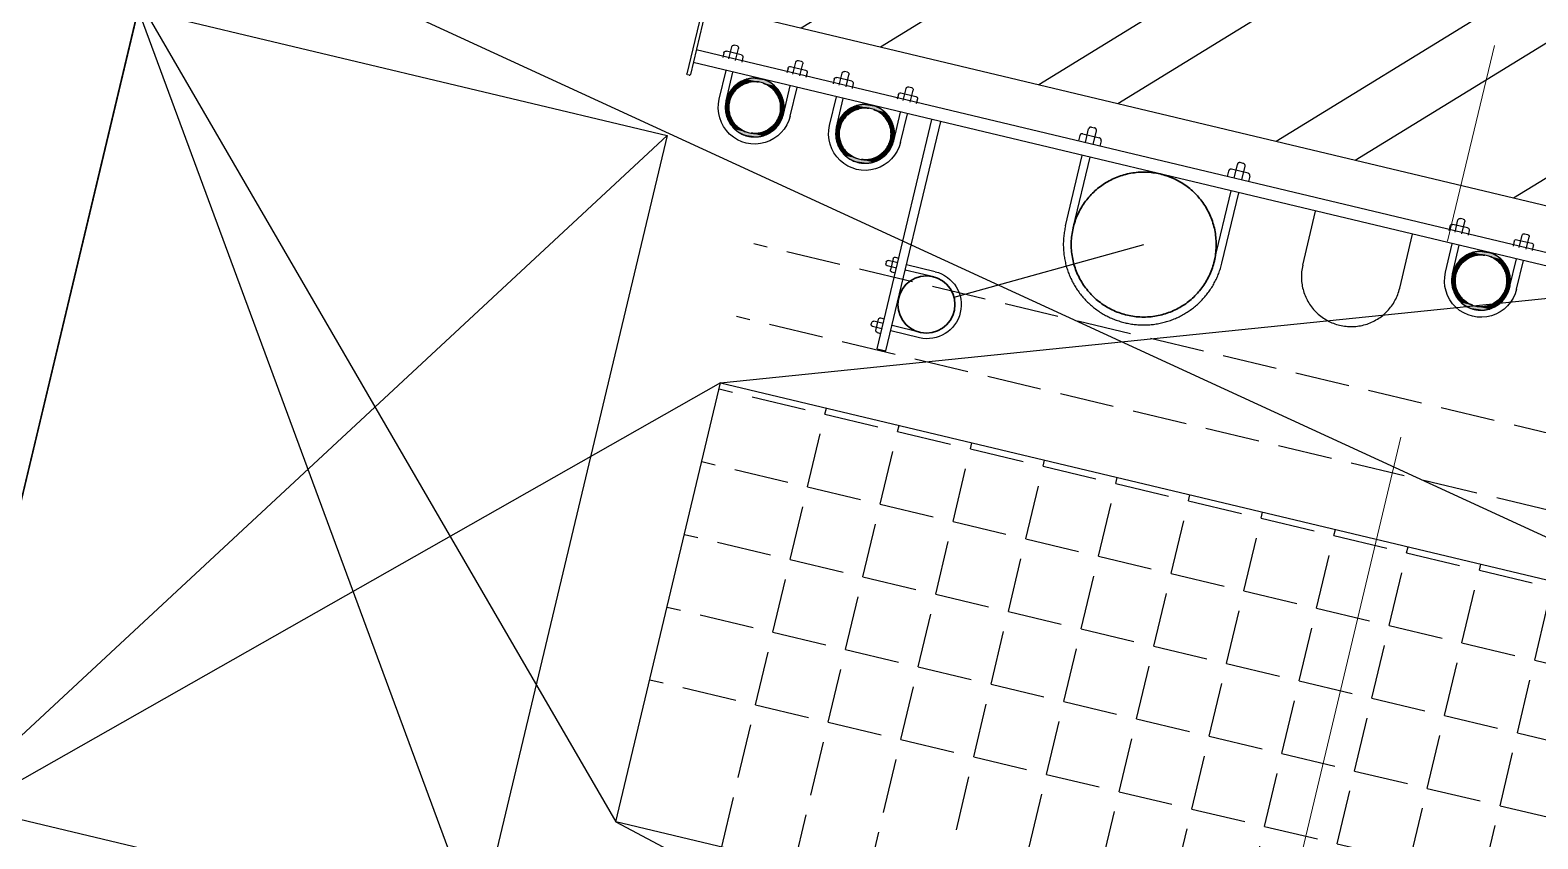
# Model space of a CAD drawing. Header units: millimetres. Extents: x 783817721 to 783927949, y 1443754877 to 1443839643.
# Drawn here: x 783900894 to 783902558, y 1443794272 to 1443795165 of the extents above; entities that cross this region are included whole.
import ezdxf

# ---------------------------------------------------------------- set-up
doc = ezdxf.new("R2010")
doc.units = ezdxf.units.MM
doc.header["$LTSCALE"] = 700
doc.linetypes.add('CENTER2', pattern=[28.575000000000003, 19.05, -3.175, 3.175, -3.175])
doc.linetypes.add('HIDDEN', pattern=[9.524999999999999, 6.35, -3.175])
doc.layers.get('0').update_dxf_attribs({"linetype": 'CONTINUOUS'})
for name, color, linetype in [('A-COL', 31, 'CONTINUOUS'), ('A-CUTO-ABOVE', 8, 'HIDDEN'), ('A-HATCH', 8, 'CONTINUOUS'), ('A-SERVICE', 254, 'HIDDEN'), ('A-SILL', 2, 'CONTINUOUS'), ('A-SILL-XXX', 2, 'CONTINUOUS'), ('A-sunk', 250, 'CONTINUOUS'), ('A-Title', 2, 'CONTINUOUS'), ('A-WALL-XXX', 7, 'CONTINUOUS'), ('PL-CLAMP', 31, 'CONTINUOUS')]:
    doc.layers.add(name, color=color, linetype=linetype)
doc.layers.add('A-GRID', color=31, linetype='CENTER2', lineweight=5)
doc.layers.add('PL-SP', color=190, linetype='CONTINUOUS', lineweight=25)

# ---------------------------------------------------------------- blocks, each defined once
blk = doc.blocks.new('col-2 -15')
at = {"layer": 'A-GRID', "color": 1, "ltscale": 0.1}
blk.add_line((75900.0000012517, -5272.462530374527), (75900.00000095367, 48139.09729981422), dxfattribs=at)
blk = doc.blocks.new('A$C3916e927')
at = {"layer": 'A-sunk', "linetype": 'ByBlock'}
h = blk.add_hatch(dxfattribs=at)
h.set_pattern_fill('ANGLE', color=256, scale=299.9999999999999, angle=13.41739708688855)
h.set_pattern_definition([(359.9999999999999, (-43469.04059976339, -21150.0005364418), (5.684341886080801e-14, 82.49999999999999), [59.99999999999998, -22.49999999999999]), (90, (-43469.04059976339, -21150.0005364418), (-82.49999999999999, 5.684341886080801e-14), [59.99999999999999, -22.5])])
edge = h.paths.add_edge_path()
edge.add_line((-1184.886869132519, 1200.005502700806), (-1184.886868996517, 898.2940765724055))
edge.add_line((-1184.886869013309, 898.2940764427185), (-614.9028480883862, 898.2941855212756))
edge.add_line((-614.9028480052948, 898.2941854000092), (-614.9028480308189, 1199.999994888739))
edge.add_line((-614.9028480052948, 1199.999995231628), (-9.151161066256464e-06, 1200.000005011961))
edge.add_line((-9.059906005859375e-06, 1200.00000500679), (2.386514097452164e-09, 2.292472345288843e-07))
edge.add_line((0, 0), (-759.6809541197581, -1.918381826726545e-06))
edge.add_line((-759.6809540390968, -1.668930053710938e-06), (-759.6809540794202, 300.2588286621254))
edge.add_line((-759.6809540987015, 300.2588286399841), (-3769.197328190174, 300.257354351438))
edge.add_line((-3769.197328269482, 300.2573540210724), (-3769.197656512646, 798.280943388042))
edge.add_line((-3769.197656452656, 798.2809431552887), (-2619.207549564235, 798.2809833760771))
edge.add_line((-2619.207549571991, 798.2809834480286), (-2619.207551835527, 1199.999980381097))
edge.add_line((-2619.207551956177, 1199.999980688095), (-1184.886869209455, 1200.005502805714))
at = {"layer": 'A-CUTO-ABOVE', "linetype": 'ByBlock'}
for p, q in [((-4625.000009119511, 1199.999970197678), (-3769.197847485542, 300.2573540210724)), ((-2619.207549631596, 799.0614550113678), (-4624.999962568283, 1200.005502462387)), ((-3769.197656393051, 798.2809429168701), (-2619.207563281059, 1200.005469322205)), ((-3769.197656452656, 798.2809431552887), (-4625.000000178814, -2.956390380859375e-05)), ((-3769.197328090668, 300.257205247879), (-2619.207522034645, -0.01744627952575684))]:
    blk.add_line(p, q, dxfattribs=at)
blk = doc.blocks.new('A$C728626f5')
at = {"layer": 'A-SILL-XXX'}
blk.add_lwpolyline([(-1214.886869251728, 1200.005503177643), (-1214.886868953705, 1200.005503177643), (-1214.886868774891, 898.2940769195557), (-614.9028478860855, 898.2941854000092), (-614.9028478860855, 1199.999995231628), (-9.000301361083984e-06, 1200.000005245209), (0, 0), (-759.6809539794922, -1.430511474609375e-06), (-759.6809541583061, 300.2588286399841), (-3769.197328150272, 300.2573540210724), (-3769.197656393051, 798.2809433937073), (-2619.207549571991, 798.2809836864471), (-2619.207551896572, 1199.999980926514), (-1214.886868953705, 1200.005503177643)], dxfattribs=at)
blk = doc.blocks.new('vp')
at = {"layer": 'PL-CLAMP'}
for p, q in [((14139306.69569263, -5093584.161550824, -0.0123231995124083), (14139306.69569263, -5093588.361550841, -0.0123231995124083)), ((14139308.49569262, -5093582.361550816, -0.0123231995124083), (14139321.51278884, -5093582.361550816, -0.0123231995124083)), ((14139312.00424073, -5093588.361550841, -0.0123231995124083), (14139312.00424073, -5093577.67958871, -0.0123231995124083)), ((14139313.80424072, -5093575.879588704, -0.0123231995124083), (14139316.20424074, -5093575.879588704, -0.0123231995124083)), ((14139318.00424073, -5093588.361550841, -0.0123231995124083), (14139318.00424073, -5093577.67958871, -0.0123231995124083)), ((14139323.31278883, -5093584.161550824, -0.0123231995124083), (14139323.31278883, -5093588.361550841, -0.0123231995124083)), ((14139375.69569263, -5093584.161550824, -0.0123231995124083), (14139375.69569263, -5093588.361550841, -0.0123231995124083)), ((14139390.51278883, -5093582.361550816, -0.0123231995124083), (14139377.49569262, -5093582.361550816, -0.0123231995124083)), ((14139381.00424073, -5093588.361550841, -0.0123231995124083), (14139381.00424073, -5093577.67958871, -0.0123231995124083)), ((14139385.20424074, -5093575.879588704, -0.0123231995124083), (14139382.80424071, -5093575.879588704, -0.0123231995124083)), ((14139387.00424073, -5093588.361550841, -0.0123231995124083), (14139387.00424073, -5093577.67958871, -0.0123231995124083)), ((14139392.31278882, -5093584.161550824, -0.0123231995124083), (14139392.31278882, -5093588.361550841, -0.0123231995124083)), ((14139312.00424073, -5093630.862988118, -0.0123231995224781), (14139312.00424073, -5093598.36298806, -0.0123231995224781)), ((14139318.00424073, -5093630.862988118, -0.0123231995124083), (14139318.00424073, -5093598.36298806, -0.0123231995124083)), ((14139381.00424073, -5093630.862988118, -0.0123231995124083), (14139381.00424073, -5093598.36298806, -0.0123231995124083)), ((14139387.00424073, -5093630.862988118, -0.0123231995023385), (14139387.00424073, -5093598.36298806, -0.0123231995023385))]:
    blk.add_line(p, q, dxfattribs=at)
for centre, radius, start, end in [((14139308.49569262, -5093584.161550824, -0.0123231995124083), 1.800000008353963, 90, 180), ((14139313.80424072, -5093577.67958871, -0.0123231995124083), 1.800000008353963, 90, 180), ((14139316.20424074, -5093577.67958871, -0.0123231995124083), 1.800000008353963, 0, 90), ((14139321.51278884, -5093584.161550824, -0.0123231995124083), 1.800000008353963, 0, 90), ((14139377.49569262, -5093584.161550824, -0.0123231995124083), 1.800000008353963, 90, 180), ((14139382.80424071, -5093577.67958871, -0.0123231995124083), 1.800000008353963, 90, 180), ((14139385.20424074, -5093577.67958871, -0.0123231995124083), 1.800000008353963, 0, 90), ((14139390.51278883, -5093584.161550824, -0.0123231995124083), 1.800000008353963, 0, 90), ((14139349.50424073, -5093630.862988118, -0.0123231995124083), 37.50000003167453, 180, 0)]:
    blk.add_arc(centre, radius, start, end, dxfattribs=at)
at = {"layer": 'PL-SP', "lineweight": 30}
blk.add_circle((14139349.50424073, -5093629.861609673, -0.012323199512101), 31.50000000000959, dxfattribs=at)
blk = doc.blocks.new('*U452')
at = {"color": 250, "linetype": 'Continuous'}
for p, q in [((-21.65063509414529, 12.5), (-20.0252404226787, 14.82130416022426)), ((-20.0252404226787, 14.82130416022426), (-19.15111107750878, 16.06969024216348)), ((-19.15111107750878, 16.06969024216348), (-17.66442231950698, 17.55637900016527)), ((-16.25819617838884, 14.82130416022426), (-18.01116370929047, 12.5)), ((-17.66442231950698, 17.55637900016527), (-16.0696902416978, 19.15111107797444)), ((-14.88878188071935, 16.06969024216348), (-16.25819617838884, 14.82130416022426)), ((-16.0696902416978, 19.15111107797444), (-15.29494660894008, 19.69359240981138)), ((-15.29494660894008, 19.69359240981138), (-13.20046510172812, 21.16016414980203)), ((-13.25796199987798, 17.55637900016527), (-14.88878188071935, 16.06969024216348)), ((-10.68238126020549, 19.15111107797444), (-13.25796199987798, 17.55637900016527)), ((-13.20046510172812, 21.16016414980203), (-12.49999999953433, 21.65063509461096)), ((-12.49999999953433, 21.65063509461096), (-11.95204248819774, 21.90615187849076)), ((-11.95204248819774, 21.90615187849076), (-8.550503582676045, 23.4923155196477)), ((-9.806243826618182, 19.69359240981138), (-10.68238126020549, 19.15111107797444)), ((-6.020585781120161, 21.16016414980203), (-9.806243826618182, 19.69359240981138)), ((-8.550503582676045, 23.4923155196477), (-4.341204441207588, 24.62019382530519)), ((-3.396797971211404, 21.65063509461096), (-6.020585781120161, 21.16016414980203)), ((-4.341204441207588, 24.62019382530519), (4.656675e-10, 25)), ((-2.029903907726982, 21.90615187849076), (-3.396797971211404, 21.65063509461096)), ((4.656675e-10, 25), (4.341204442138963, 24.62019382530519)), ((3.396797972142723, 21.65063509461096), (2.029903908658303, 21.90615187849076)), ((6.020585782051481, 21.16016414980203), (3.396797972142723, 21.65063509461096)), ((4.341204442138937, 24.62019382530519), (8.550503583607394, 23.4923155196477)), ((9.806243827549505, 19.69359240981138), (6.020585782051481, 21.16016414980203)), ((8.550503583607393, 23.4923155196477), (11.95204248912907, 21.90615187849076)), ((10.68238126113681, 19.15111107797444), (9.806243827549505, 19.69359240981138)), ((13.25796200080931, 17.55637900016527), (10.68238126113681, 19.15111107797444)), ((11.95204248912907, 21.90615187849076), (12.50000000046566, 21.65063509461096)), ((12.50000000046566, 21.65063509461096), (13.20046510265946, 21.16016414980203)), ((13.20046510265946, 21.16016414980203), (15.29494660987142, 19.69359240981138)), ((14.88878188165068, 16.06969024216348), (13.25796200080931, 17.55637900016527)), ((16.25819617932016, 14.82130416022426), (14.88878188165068, 16.06969024216348)), ((15.29494660987142, 19.69359240981138), (16.06969024262914, 19.15111107797444)), ((16.06969024262914, 19.15111107797444), (17.66442232043832, 17.55637900016527)), ((18.0111637102218, 12.5), (16.25819617932016, 14.82130416022426)), ((17.66442232043832, 17.55637900016527), (19.15111107844011, 16.06969024216348)), ((19.15111107844011, 16.06969024216348), (20.02524042361004, 14.82130416022426)), ((20.02524042361004, 14.82130416022426), (21.65063509507664, 12.5)), ((-24.99999999953434, -2.7e-15), (-24.64632800531362, 4.042489391964545)), ((-24.64632800531362, 4.042489391964545), (-24.62019382483952, 4.341204441673256)), ((-24.62019382483953, 4.341204441673256), (-23.65393896916322, 7.947316656117362)), ((-23.65393896916322, 7.947316656117362), (-23.49231551918203, 8.550503583141717)), ((-23.49231551918203, 8.550503583141717), (-22.07893514200895, 11.58150758330182)), ((-22.07893514200895, 11.58150758330182), (-21.65063509414529, 12.5)), ((-21.62540819258018, 4.042489391964545), (-21.99999999953433, -2.7e-15)), ((-21.54041643314533, 4.341204441673256), (-21.62540819258018, 4.042489391964545)), ((-20.51438904643017, 7.947316656117362), (-21.54041643314533, 4.341204441673256)), ((-20.21403764498838, 8.550503583141717), (-20.51438904643017, 7.947316656117362)), ((-18.70477698558585, 11.58150758330182), (-20.21403764498838, 8.550503583141717)), ((-18.01116370929047, 12.5), (-18.70477698558585, 11.58150758330182)), ((18.70477698651718, 11.58150758330182), (18.0111637102218, 12.5)), ((20.21403764591971, 8.550503583141717), (18.70477698651718, 11.58150758330182)), ((20.5143890473615, 7.947316656117362), (20.21403764591971, 8.550503583141717)), ((21.54041643407666, 4.341204441673256), (20.5143890473615, 7.947316656117362)), ((21.62540819351151, 4.042489391964545), (21.54041643407666, 4.341204441673256)), ((22.00000000046566, -2.7e-15), (21.62540819351151, 4.042489391964545)), ((21.65063509507664, 12.5), (22.07893514294028, 11.58150758330182)), ((22.07893514294028, 11.58150758330182), (23.49231552011337, 8.550503583141717)), ((23.49231552011337, 8.550503583141717), (23.65393897009456, 7.947316656117362)), ((23.65393897009456, 7.947316656117362), (24.62019382577086, 4.341204441673256)), ((24.62019382577086, 4.341204441673256), (24.64632800624496, 4.042489391964545)), ((24.64632800624496, 4.042489391964545), (25.00000000046566, -2.7e-15)), ((-24.64632800531364, -4.042489391964549), (-24.99999999953434, -2.7e-15)), ((-24.62019382483954, -4.341204441673265), (-24.64632800531364, -4.042489391964549)), ((-23.65393896916323, -7.947316656117367), (-24.62019382483954, -4.341204441673265)), ((-23.49231551918204, -8.550503583141722), (-23.65393896916323, -7.947316656117367)), ((-22.07893514200895, -11.58150758330183), (-23.49231551918204, -8.550503583141722)), ((-21.6506350941453, -12.5), (-22.07893514200895, -11.58150758330183)), ((-21.99999999953433, -2.7e-15), (-21.62540819258019, -4.042489391964549)), ((-20.02524042267872, -14.82130416022426), (-21.6506350941453, -12.5)), ((-21.62540819258019, -4.042489391964549), (-21.54041643314533, -4.341204441673265)), ((-21.54041643314533, -4.341204441673265), (-20.51438904643017, -7.947316656117367)), ((-20.51438904643017, -7.947316656117367), (-20.21403764498838, -8.550503583141722)), ((-20.21403764498838, -8.550503583141722), (-18.70477698558585, -11.58150758330183)), ((-18.70477698558585, -11.58150758330183), (-18.01116370929047, -12.5)), ((-18.01116370929047, -12.5), (-16.25819617838884, -14.82130416022426)), ((16.25819617932014, -14.82130416022426), (18.01116371022178, -12.5)), ((18.01116371022178, -12.5), (18.70477698651717, -11.58150758330183)), ((18.70477698651717, -11.58150758330183), (20.2140376459197, -8.550503583141722)), ((21.65063509507661, -12.5), (20.02524042361002, -14.82130416022426)), ((20.2140376459197, -8.550503583141722), (20.51438904736149, -7.947316656117367)), ((20.51438904736149, -7.947316656117367), (21.54041643407664, -4.341204441673265)), ((21.54041643407664, -4.341204441673265), (21.6254081935115, -4.042489391964549)), ((21.6254081935115, -4.042489391964549), (22.00000000046566, -2.7e-15)), ((22.07893514294026, -11.58150758330183), (21.65063509507661, -12.5)), ((23.49231552011335, -8.550503583141722), (22.07893514294026, -11.58150758330183)), ((23.65393897009453, -7.947316656117367), (23.49231552011335, -8.550503583141722)), ((24.62019382577084, -4.341204441673265), (23.65393897009453, -7.947316656117367)), ((24.64632800624494, -4.042489391964549), (24.62019382577084, -4.341204441673265)), ((25.00000000046566, -2.7e-15), (24.64632800624494, -4.042489391964549)), ((-19.15111107750879, -16.06969024216348), (-20.02524042267872, -14.82130416022426)), ((-17.664422319507, -17.55637900016527), (-19.15111107750879, -16.06969024216348)), ((-16.06969024169782, -19.15111107797444), (-17.664422319507, -17.55637900016527)), ((-16.25819617838884, -14.82130416022426), (-14.88878188071935, -16.06969024216348)), ((-15.29494660894011, -19.69359240981136), (-16.06969024169782, -19.15111107797444)), ((-13.20046510172814, -21.16016414980202), (-15.29494660894011, -19.69359240981136)), ((-14.88878188071935, -16.06969024216348), (-13.25796199987798, -17.55637900016527)), ((-13.25796199987798, -17.55637900016527), (-10.68238126020548, -19.15111107797444)), ((-12.49999999953434, -21.65063509461096), (-13.20046510172814, -21.16016414980202)), ((-11.95204248819776, -21.90615187849076), (-12.49999999953434, -21.65063509461096)), ((-8.550503582676061, -23.4923155196477), (-11.95204248819776, -21.90615187849076)), ((-10.68238126020548, -19.15111107797444), (-9.806243826618175, -19.69359240981136)), ((-9.806243826618175, -19.69359240981136), (-6.020585781120152, -21.16016414980202)), ((-4.341204441207601, -24.6201938253052), (-8.550503582676061, -23.4923155196477)), ((-6.020585781120152, -21.16016414980202), (-3.396797971211376, -21.65063509461096)), ((4.656551e-10, -25), (-4.341204441207601, -24.6201938253052)), ((-3.396797971211376, -21.65063509461096), (-2.029903907726974, -21.90615187849076)), ((4.341204442138871, -24.6201938253052), (4.656551e-10, -25)), ((2.02990390865831, -21.90615187849076), (3.396797972142703, -21.65063509461096)), ((3.396797972142703, -21.65063509461096), (6.020585782051473, -21.16016414980202)), ((8.550503583607357, -23.4923155196477), (4.341204442138899, -24.6201938253052)), ((6.020585782051481, -21.16016414980202), (9.806243827549501, -19.69359240981136)), ((11.95204248912907, -21.90615187849076), (8.550503583607362, -23.4923155196477)), ((9.806243827549501, -19.69359240981136), (10.6823812611368, -19.15111107797444)), ((10.6823812611368, -19.15111107797444), (13.25796200080929, -17.55637900016527)), ((12.50000000046565, -21.65063509461096), (11.95204248912907, -21.90615187849076)), ((13.20046510265945, -21.16016414980202), (12.50000000046565, -21.65063509461096)), ((15.29494660987141, -19.69359240981136), (13.20046510265945, -21.16016414980202)), ((13.2579620008093, -17.55637900016527), (14.88878188165067, -16.06969024216348)), ((14.88878188165067, -16.06969024216348), (16.25819617932014, -14.82130416022426)), ((16.06969024262912, -19.15111107797444), (15.29494660987141, -19.69359240981136)), ((17.6644223204383, -17.55637900016527), (16.06969024262912, -19.15111107797444)), ((19.15111107844009, -16.06969024216348), (17.6644223204383, -17.55637900016527)), ((20.02524042361002, -14.82130416022426), (19.15111107844009, -16.06969024216348))]:
    blk.add_line(p, q, dxfattribs=at)
at = {"color": 250, "linetype": 'Continuous', "extrusion": (0, 0, -1)}
for points in [[(20.0252404226787, 14.82130416022426), (18.01116370929047, 12.5), (21.65063509414529, 12.5)], [(19.15111107750878, 16.06969024216348), (16.25819617838884, 14.82130416022426), (20.0252404226787, 14.82130416022426)], [(20.0252404226787, 14.82130416022426), (16.25819617838884, 14.82130416022426), (18.01116370929047, 12.5)], [(17.66442231950698, 17.55637900016527), (14.88878188071935, 16.06969024216348), (19.15111107750878, 16.06969024216348)], [(19.15111107750878, 16.06969024216348), (14.88878188071935, 16.06969024216348), (16.25819617838884, 14.82130416022426)], [(16.0696902416978, 19.15111107797444), (13.25796199987798, 17.55637900016527), (17.66442231950698, 17.55637900016527)], [(17.66442231950698, 17.55637900016527), (13.25796199987798, 17.55637900016527), (14.88878188071935, 16.06969024216348)], [(15.29494660894008, 19.69359240981138), (10.68238126020549, 19.15111107797444), (16.0696902416978, 19.15111107797444)], [(16.0696902416978, 19.15111107797444), (10.68238126020549, 19.15111107797444), (13.25796199987798, 17.55637900016527)], [(13.20046510172812, 21.16016414980203), (9.806243826618182, 19.69359240981138), (15.29494660894008, 19.69359240981138)], [(15.29494660894008, 19.69359240981138), (9.806243826618182, 19.69359240981138), (10.68238126020549, 19.15111107797444)], [(12.49999999953433, 21.65063509461096), (6.020585781120161, 21.16016414980203), (13.20046510172812, 21.16016414980203)], [(13.20046510172812, 21.16016414980203), (6.020585781120161, 21.16016414980203), (9.806243826618182, 19.69359240981138)], [(11.95204248819774, 21.90615187849076), (3.396797971211404, 21.65063509461096), (12.49999999953433, 21.65063509461096)], [(12.49999999953433, 21.65063509461096), (3.396797971211404, 21.65063509461096), (6.020585781120161, 21.16016414980203)], [(8.550503582676045, 23.4923155196477), (-11.95204248912907, 21.90615187849076), (11.95204248819774, 21.90615187849076)], [(11.95204248819774, 21.90615187849076), (2.029903907726982, 21.90615187849076), (3.396797971211404, 21.65063509461096)], [(4.341204441207588, 24.62019382530519), (-8.550503583607394, 23.4923155196477), (8.550503582676045, 23.4923155196477)], [(8.550503582676045, 23.4923155196477), (-8.550503583607393, 23.4923155196477), (-11.95204248912907, 21.90615187849076)], [(-4.656675e-10, 25), (-4.341204442138963, 24.62019382530519), (4.341204441207588, 24.62019382530519)], [(4.341204441207588, 24.62019382530519), (-4.341204442138937, 24.62019382530519), (-8.550503583607394, 23.4923155196477)], [(-2.029903908658303, 21.90615187849076), (-12.50000000046566, 21.65063509461096), (-3.396797972142723, 21.65063509461096)], [(-2.029903908658303, 21.90615187849076), (-11.95204248912907, 21.90615187849076), (-12.50000000046566, 21.65063509461096)], [(-3.396797972142723, 21.65063509461096), (-13.20046510265946, 21.16016414980203), (-6.020585782051481, 21.16016414980203)], [(-3.396797972142723, 21.65063509461096), (-12.50000000046566, 21.65063509461096), (-13.20046510265946, 21.16016414980203)], [(-6.020585782051481, 21.16016414980203), (-15.29494660987142, 19.69359240981138), (-9.806243827549505, 19.69359240981138)], [(-6.020585782051481, 21.16016414980203), (-13.20046510265946, 21.16016414980203), (-15.29494660987142, 19.69359240981138)], [(-9.806243827549505, 19.69359240981138), (-16.06969024262914, 19.15111107797444), (-10.68238126113681, 19.15111107797444)], [(-9.806243827549505, 19.69359240981138), (-15.29494660987142, 19.69359240981138), (-16.06969024262914, 19.15111107797444)], [(-10.68238126113681, 19.15111107797444), (-17.66442232043832, 17.55637900016527), (-13.25796200080931, 17.55637900016527)], [(-10.68238126113681, 19.15111107797444), (-16.06969024262914, 19.15111107797444), (-17.66442232043832, 17.55637900016527)], [(-13.25796200080931, 17.55637900016527), (-19.15111107844011, 16.06969024216348), (-14.88878188165068, 16.06969024216348)], [(-13.25796200080931, 17.55637900016527), (-17.66442232043832, 17.55637900016527), (-19.15111107844011, 16.06969024216348)], [(-14.88878188165068, 16.06969024216348), (-20.02524042361004, 14.82130416022426), (-16.25819617932016, 14.82130416022426)], [(-14.88878188165068, 16.06969024216348), (-19.15111107844011, 16.06969024216348), (-20.02524042361004, 14.82130416022426)], [(-16.25819617932016, 14.82130416022426), (-21.65063509507664, 12.5), (-18.0111637102218, 12.5)], [(-16.25819617932016, 14.82130416022426), (-20.02524042361004, 14.82130416022426), (-21.65063509507664, 12.5)], [(24.64632800531362, 4.042489391964545), (21.99999999953433, -2.7e-15), (24.99999999953434, -2.7e-15)], [(24.62019382483952, 4.341204441673256), (21.62540819258018, 4.042489391964545), (24.64632800531362, 4.042489391964545)], [(24.64632800531362, 4.042489391964545), (21.62540819258018, 4.042489391964545), (21.99999999953433, -2.7e-15)], [(23.65393896916322, 7.947316656117362), (21.54041643314533, 4.341204441673256), (24.62019382483953, 4.341204441673256)], [(24.62019382483952, 4.341204441673256), (21.54041643314533, 4.341204441673256), (21.62540819258018, 4.042489391964545)], [(23.49231551918203, 8.550503583141717), (20.51438904643017, 7.947316656117362), (23.65393896916322, 7.947316656117362)], [(23.65393896916322, 7.947316656117362), (20.51438904643017, 7.947316656117362), (21.54041643314533, 4.341204441673256)], [(22.07893514200895, 11.58150758330182), (20.21403764498838, 8.550503583141717), (23.49231551918203, 8.550503583141717)], [(23.49231551918203, 8.550503583141717), (20.21403764498838, 8.550503583141717), (20.51438904643017, 7.947316656117362)], [(21.65063509414529, 12.5), (18.70477698558585, 11.58150758330182), (22.07893514200895, 11.58150758330182)], [(22.07893514200895, 11.58150758330182), (18.70477698558585, 11.58150758330182), (20.21403764498838, 8.550503583141717)], [(21.65063509414529, 12.5), (18.01116370929047, 12.5), (18.70477698558585, 11.58150758330182)], [(-18.0111637102218, 12.5), (-22.07893514294028, 11.58150758330182), (-18.70477698651718, 11.58150758330182)], [(-18.0111637102218, 12.5), (-21.65063509507664, 12.5), (-22.07893514294028, 11.58150758330182)], [(-18.70477698651718, 11.58150758330182), (-23.49231552011337, 8.550503583141717), (-20.21403764591971, 8.550503583141717)], [(-18.70477698651718, 11.58150758330182), (-22.07893514294028, 11.58150758330182), (-23.49231552011337, 8.550503583141717)], [(-20.21403764591971, 8.550503583141717), (-23.65393897009456, 7.947316656117362), (-20.5143890473615, 7.947316656117362)], [(-20.21403764591971, 8.550503583141717), (-23.49231552011337, 8.550503583141717), (-23.65393897009456, 7.947316656117362)], [(-20.5143890473615, 7.947316656117362), (-24.62019382577086, 4.341204441673256), (-21.54041643407666, 4.341204441673256)], [(-20.5143890473615, 7.947316656117362), (-23.65393897009456, 7.947316656117362), (-24.62019382577086, 4.341204441673256)], [(-21.54041643407666, 4.341204441673256), (-24.64632800624496, 4.042489391964545), (-21.62540819351151, 4.042489391964545)], [(-21.54041643407666, 4.341204441673256), (-24.62019382577086, 4.341204441673256), (-24.64632800624496, 4.042489391964545)], [(-21.62540819351151, 4.042489391964545), (-25.00000000046566, -2.7e-15), (-22.00000000046566, -2.7e-15)], [(-21.62540819351151, 4.042489391964545), (-24.64632800624496, 4.042489391964545), (-25.00000000046566, -2.7e-15)], [(24.99999999953434, -2.7e-15), (21.62540819258019, -4.042489391964549), (24.64632800531364, -4.042489391964549)], [(24.99999999953434, -2.7e-15), (21.99999999953433, -2.7e-15), (21.62540819258019, -4.042489391964549)], [(24.64632800531364, -4.042489391964549), (21.54041643314533, -4.341204441673265), (24.62019382483954, -4.341204441673265)], [(24.64632800531364, -4.042489391964549), (21.62540819258019, -4.042489391964549), (21.54041643314533, -4.341204441673265)], [(24.62019382483954, -4.341204441673265), (20.51438904643017, -7.947316656117367), (23.65393896916323, -7.947316656117367)], [(24.62019382483954, -4.341204441673265), (21.54041643314533, -4.341204441673265), (20.51438904643017, -7.947316656117367)], [(23.65393896916323, -7.947316656117367), (20.21403764498838, -8.550503583141722), (23.49231551918204, -8.550503583141722)], [(23.65393896916323, -7.947316656117367), (20.51438904643017, -7.947316656117367), (20.21403764498838, -8.550503583141722)], [(23.49231551918204, -8.550503583141722), (18.70477698558585, -11.58150758330183), (22.07893514200895, -11.58150758330183)], [(23.49231551918204, -8.550503583141722), (20.21403764498838, -8.550503583141722), (18.70477698558585, -11.58150758330183)], [(22.07893514200895, -11.58150758330183), (18.01116370929047, -12.5), (21.6506350941453, -12.5)], [(22.07893514200895, -11.58150758330183), (18.70477698558585, -11.58150758330183), (18.01116370929047, -12.5)], [(21.6506350941453, -12.5), (16.25819617838884, -14.82130416022426), (20.02524042267872, -14.82130416022426)], [(21.6506350941453, -12.5), (18.01116370929047, -12.5), (16.25819617838884, -14.82130416022426)], [(-18.01116371022178, -12.5), (-20.02524042361002, -14.82130416022426), (-16.25819617932014, -14.82130416022426)], [(-18.70477698651717, -11.58150758330183), (-21.65063509507661, -12.5), (-18.01116371022178, -12.5)], [(-18.01116371022178, -12.5), (-21.65063509507661, -12.5), (-20.02524042361002, -14.82130416022426)], [(-20.2140376459197, -8.550503583141722), (-22.07893514294026, -11.58150758330183), (-18.70477698651717, -11.58150758330183)], [(-18.70477698651717, -11.58150758330183), (-22.07893514294026, -11.58150758330183), (-21.65063509507661, -12.5)], [(-20.51438904736149, -7.947316656117367), (-23.49231552011335, -8.550503583141722), (-20.2140376459197, -8.550503583141722)], [(-20.2140376459197, -8.550503583141722), (-23.49231552011335, -8.550503583141722), (-22.07893514294026, -11.58150758330183)], [(-21.54041643407664, -4.341204441673265), (-23.65393897009453, -7.947316656117367), (-20.51438904736149, -7.947316656117367)], [(-20.51438904736149, -7.947316656117367), (-23.65393897009453, -7.947316656117367), (-23.49231552011335, -8.550503583141722)], [(-21.6254081935115, -4.042489391964549), (-24.62019382577084, -4.341204441673265), (-21.54041643407664, -4.341204441673265)], [(-21.54041643407664, -4.341204441673265), (-24.62019382577084, -4.341204441673265), (-23.65393897009453, -7.947316656117367)], [(-22.00000000046566, -2.7e-15), (-24.64632800624494, -4.042489391964549), (-21.6254081935115, -4.042489391964549)], [(-21.6254081935115, -4.042489391964549), (-24.64632800624494, -4.042489391964549), (-24.62019382577084, -4.341204441673265)], [(-22.00000000046566, -2.7e-15), (-25.00000000046566, -2.7e-15), (-24.64632800624494, -4.042489391964549)], [(20.02524042267872, -14.82130416022426), (14.88878188071935, -16.06969024216348), (19.15111107750879, -16.06969024216348)], [(20.02524042267872, -14.82130416022426), (16.25819617838884, -14.82130416022426), (14.88878188071935, -16.06969024216348)], [(19.15111107750879, -16.06969024216348), (13.25796199987798, -17.55637900016527), (17.664422319507, -17.55637900016527)], [(19.15111107750879, -16.06969024216348), (14.88878188071935, -16.06969024216348), (13.25796199987798, -17.55637900016527)], [(17.664422319507, -17.55637900016527), (10.68238126020548, -19.15111107797444), (16.06969024169782, -19.15111107797444)], [(17.664422319507, -17.55637900016527), (13.25796199987798, -17.55637900016527), (10.68238126020548, -19.15111107797444)], [(16.06969024169782, -19.15111107797444), (9.806243826618175, -19.69359240981136), (15.29494660894011, -19.69359240981136)], [(16.06969024169782, -19.15111107797444), (10.68238126020548, -19.15111107797444), (9.806243826618175, -19.69359240981136)], [(15.29494660894011, -19.69359240981136), (6.020585781120152, -21.16016414980202), (13.20046510172814, -21.16016414980202)], [(15.29494660894011, -19.69359240981136), (9.806243826618175, -19.69359240981136), (6.020585781120152, -21.16016414980202)], [(13.20046510172814, -21.16016414980202), (3.396797971211376, -21.65063509461096), (12.49999999953434, -21.65063509461096)], [(13.20046510172814, -21.16016414980202), (6.020585781120152, -21.16016414980202), (3.396797971211376, -21.65063509461096)], [(12.49999999953434, -21.65063509461096), (2.029903907726974, -21.90615187849076), (11.95204248819776, -21.90615187849076)], [(12.49999999953434, -21.65063509461096), (3.396797971211376, -21.65063509461096), (2.029903907726974, -21.90615187849076)], [(11.95204248819776, -21.90615187849076), (-8.550503583607362, -23.4923155196477), (8.550503582676061, -23.4923155196477)], [(11.95204248819776, -21.90615187849076), (-11.95204248912907, -21.90615187849076), (-8.550503583607362, -23.4923155196477)], [(8.550503582676061, -23.4923155196477), (-4.341204442138899, -24.6201938253052), (4.341204441207601, -24.6201938253052)], [(8.550503582676061, -23.4923155196477), (-8.550503583607357, -23.4923155196477), (-4.341204442138899, -24.6201938253052)], [(4.341204441207601, -24.6201938253052), (-4.341204442138871, -24.6201938253052), (-4.656551e-10, -25)], [(-3.396797972142703, -21.65063509461096), (-11.95204248912907, -21.90615187849076), (-2.02990390865831, -21.90615187849076)], [(-6.020585782051473, -21.16016414980202), (-12.50000000046565, -21.65063509461096), (-3.396797972142703, -21.65063509461096)], [(-3.396797972142703, -21.65063509461096), (-12.50000000046565, -21.65063509461096), (-11.95204248912907, -21.90615187849076)], [(-9.806243827549501, -19.69359240981136), (-13.20046510265945, -21.16016414980202), (-6.020585782051481, -21.16016414980202)], [(-6.020585782051473, -21.16016414980202), (-13.20046510265945, -21.16016414980202), (-12.50000000046565, -21.65063509461096)], [(-10.6823812611368, -19.15111107797444), (-15.29494660987141, -19.69359240981136), (-9.806243827549501, -19.69359240981136)], [(-9.806243827549501, -19.69359240981136), (-15.29494660987141, -19.69359240981136), (-13.20046510265945, -21.16016414980202)], [(-13.25796200080929, -17.55637900016527), (-16.06969024262912, -19.15111107797444), (-10.6823812611368, -19.15111107797444)], [(-10.6823812611368, -19.15111107797444), (-16.06969024262912, -19.15111107797444), (-15.29494660987141, -19.69359240981136)], [(-14.88878188165067, -16.06969024216348), (-17.6644223204383, -17.55637900016527), (-13.2579620008093, -17.55637900016527)], [(-13.25796200080929, -17.55637900016527), (-17.6644223204383, -17.55637900016527), (-16.06969024262912, -19.15111107797444)], [(-16.25819617932014, -14.82130416022426), (-19.15111107844009, -16.06969024216348), (-14.88878188165067, -16.06969024216348)], [(-14.88878188165067, -16.06969024216348), (-19.15111107844009, -16.06969024216348), (-17.6644223204383, -17.55637900016527)], [(-16.25819617932014, -14.82130416022426), (-20.02524042361002, -14.82130416022426), (-19.15111107844009, -16.06969024216348)]]:
    blk.add_solid(points, dxfattribs=at)
blk = doc.blocks.new('HWS')
at = {"linetype": 'ByBlock'}
for radius in [25, 22]:
    blk.add_circle((4.656613e-10, 0), radius, dxfattribs=at)
at = {"layer": 'PL-CLAMP', "linetype": 'Continuous'}
for p, q in [((-36.30854811004247, 39.19999996080878), (-36.30854811004247, 34.99999994272366)), ((-21.49145191130811, 40.99999996721453), (-34.50854812096805, 40.99999996721453)), ((-31.00000001539593, 34.99999994272366), (-31.00000001539593, 45.68196207418804)), ((-26.80000000595465, 47.48196208085572), (-29.2000000263215, 47.48196208085572)), ((-25.00000001688022, 34.99999994272366), (-25.00000001688022, 45.68196207418804)), ((-19.69145192220457, 39.19999996080878), (-19.69145192220457, 34.99999994272366)), ((19.6914519231359, 39.199999992823), (19.6914519231359, 34.99999997473788)), ((21.49145191223943, 40.99999999921418), (34.50854812189938, 40.99999999921418)), ((25.00000001781155, 34.99999997473788), (25.00000001781155, 45.68196210618772)), ((26.80000000688597, 47.4819621128554), (29.20000002722373, 47.4819621128554)), ((31.00000001632725, 34.99999997473788), (31.00000001632725, 45.68196210618772)), ((36.30854811097379, 39.199999992823), (36.30854811097379, 34.99999997473788)), ((-30.99999999953434, -2.91038e-11), (-30.99999999965076, 25.00000000090222)), ((-24.99999999953434, 0), (-24.99999999965075, 25.00000000093133)), ((25.00000000040746, 0), (25.00000000058208, 25.00000000093133)), ((31.00000000040746, -4.36557e-11), (31.00000000058208, 25.00000000088768))]:
    blk.add_line(p, q, dxfattribs=at)
for centre, radius, start, end in [((-34.50854812085163, 39.19999996080878), 1.80000000835396, 90, 180), ((-29.20000002617598, 45.68196207444997), 1.80000000835396, 90, 180), ((-26.80000000580913, 45.68196207444997), 1.80000000835396, 0, 90), ((-21.49145191116259, 39.19999996080878), 1.80000000835396, 0, 90), ((21.4914519120648, 39.199999992823), 1.80000000835396, 90, 180), ((26.80000000674045, 45.68196210646418), 1.80000000835396, 90, 180), ((29.20000002710732, 45.68196210646418), 1.80000000835396, 0, 90), ((34.50854812175385, 39.199999992823), 1.80000000835396, 0, 90), ((4.656613e-10, 4.656613e-10), 31.0000000000582, 180, 0)]:
    blk.add_arc(centre, radius, start, end, dxfattribs=at)
at = {"color": 250, "linetype": 'Continuous'}
blk.add_blockref('*U452', (0, 0), dxfattribs=at)
blk = doc.blocks.new('cl')
at = {"layer": 'PL-CLAMP'}
for p, q in [((128378.9999997007, 58456.62405022628), (128378.9999997013, 58543.51264921503, -2.37047933993e-05)), ((128379.9999997082, 58544.51264926224, -2.37047933992e-05), (128381.9999997015, 58544.51264926224, -2.37047933992e-05)), ((128382.9999997013, 58456.62405022628), (128382.9999997014, 58543.51264921503, -2.37047933993e-05))]:
    blk.add_line(p, q, dxfattribs=at)
at = {"layer": 'PL-CLAMP', "ltscale": 0.1}
for p, q in [((128378.9999997007, 58456.62405022628), (128368.1532216632, 58445.77727223308)), ((128382.9999997013, 58456.62405022628), (128393.9702382391, 58445.65381168878)), ((128369.5674352254, 58444.36305867067), (128368.1532216632, 58445.77727223308)), ((128380.9999996936, 58455.79562313885), (128369.5674352254, 58444.36305867067)), ((128380.9999996936, 58455.79562313885), (128392.5560246766, 58444.23959812638)), ((128393.9702382391, 58445.65381168878), (128392.5560246766, 58444.23959812638))]:
    blk.add_line(p, q, dxfattribs=at)
at = {"layer": 'PL-CLAMP'}
for centre, start, end in [((128379.9999997086, 58543.51264921487, -2.37047933992e-05), 90, 180), ((128381.9999997015, 58543.51264921487, -2.37047933992e-05), 0, 90)]:
    blk.add_arc(centre, 1, start, end, dxfattribs=at)
blk = doc.blocks.new('A$C7d5ec4e2')
at = {"layer": 'A-SERVICE'}
for p, q in [((4278.130553083494, -1844.252504009753, -0.01873619530034572), (4278.130553076975, -1850.361594948918, -0.01873619530034572)), ((4280.748734886758, -1841.634322181344, -0.01873619530034572), (4299.682693009265, -1841.63432219997, -0.01873619530034572)), ((4285.852077579126, -1850.361594956368, -0.01873619530034572), (4285.85207759589, -1834.824195493013, -0.01873619530034572)), ((4288.470259401016, -1832.206013664603, -0.01873619530034572), (4291.961168521084, -1832.206013668329, -0.01873619530034572)), ((4294.579350302927, -1850.361594967544, -0.01873619530034572), (4294.579350319691, -1834.824195504189, -0.01873619530034572)), ((4302.300874809735, -1844.25250403583, -0.01873619530034572), (4302.300874803215, -1850.361594974995, -0.01873619530034572)), ((4446.857825808227, -1844.252504192293, -0.01873619530034572), (4446.857825801708, -1850.361595131457, -0.01873619530034572)), ((4468.409965739585, -1841.63432238251, -0.01873619530034572), (4449.476007613353, -1841.634322360158, -0.01873619530034572)), ((4454.579350302927, -1850.361595138907, -0.01873619530034572), (4454.579350319691, -1834.824195675552, -0.01873619530034572)), ((4460.688441244885, -1832.206013850868, -0.01873619530034572), (4457.197532124817, -1832.206013847142, -0.01873619530034572)), ((4463.306623029523, -1850.361595146358, -0.01873619530034572), (4463.306623046286, -1834.824195683002, -0.01873619530034572)), ((4471.028147537261, -1844.25250421837, -0.01873619530034572), (4471.028147530742, -1850.361595157534, -0.01873619530034572)), ((4952.708278596387, -1850.363755979637), (3844.388565003857, -1850.36375717173)), ((4952.708277821526, -1864.907494106392, 0.0186871042720003), (3844.388565063462, -1864.907489814857, 0.0186871042720003)), ((4115.131010949597, -2125.0054879571, 0.0186871042820701), (4115.131011188016, -1864.907491483787, 0.0186871042820701)), ((4125.132448017583, -2125.005489387611, 0.0186871042720003), (4125.132447898373, -1864.907491722206, 0.0186871042720003)), ((4285.852077474818, -1944.907493662089, -0.000766418686217082), (4285.852077560499, -1864.907493576407, -0.000766418686217082)), ((4294.579350201413, -1944.907493673265, -0.0007664187008640639), (4294.579350287095, -1864.907493587583, -0.0007664187008640639)), ((4454.579350201413, -1944.907695025206, -0.0007664187008640639), (4454.579350287095, -1864.907493758947, -0.0007664187008640639)), ((4463.306622928008, -1944.907695032656, -0.0007664187155110456), (4463.30662301369, -1864.907493766397, -0.0007664187155110456)), ((4115.131010591969, -2125.0054879571, 0.0186871042820701), (4125.132447838769, -2125.005488672356, 0.0186871042820701))]:
    blk.add_line(p, q, dxfattribs=at)
at = {"layer": 'A-SERVICE', "ltscale": 5}
for p, q in [((4550.577427268014, -1926.317587500271, -0.0186871043988504), (4550.577428102479, -1864.90749347752)), ((4660.57742696999, -1926.317587261852, -0.0186871043988504), (4660.5774270892, -1864.907492047008))]:
    blk.add_line(p, q, dxfattribs=at)
at = {"layer": 'A-SERVICE', "linetype": 'ByBlock', "elevation": 0.0186871042820701}
blk.add_lwpolyline([(4184.426367223248, -2050.092452564339), (4374.579350471482, -1944.907493391136)], dxfattribs=at)
at = {"layer": 'A-SERVICE', "lineweight": 30}
blk.add_circle((4374.579350204207, -1944.907493758947, -0.01868710427200026), 80.00000000002395, dxfattribs=at)
at = {"layer": 'A-SERVICE'}
for centre, radius, start, end in [((4280.748734883964, -1844.252504013479, -0.01873619530034572), 2.618181830333024, 89.99999992662883, 180), ((4288.470259398222, -1834.824195496738, -0.01873619530034572), 2.618181830333024, 89.99999992662883, 180), ((4291.96116851829, -1834.824195500463, -0.01873619530034572), 2.618181830333024, 0, 89.99999992662883), ((4299.682693006471, -1844.252504032105, -0.01873619530034572), 2.618181830333024, 0, 89.99999992662883), ((4449.476007611491, -1844.252504192293, -0.01873619530034572), 2.618181830333024, 89.99999992662883, 180), ((4457.197532122023, -1834.824195679277, -0.01873619530034572), 2.618181830333024, 89.99999992662883, 180), ((4460.688441242091, -1834.824195683002, -0.01873619530034572), 2.618181830333024, 0, 89.99999992662883), ((4468.409965736791, -1844.252504214644, -0.01873619530034572), 2.618181830333024, 0, 89.99999992662883), ((4374.579350204207, -1944.907493758947, -0.0007664187008640639), 88.72727277335476, 180, 0)]:
    blk.add_arc(centre, radius, start, end, dxfattribs=at)
at = {"layer": 'A-SERVICE', "ltscale": 5}
blk.add_arc((4605.577426850781, -1926.317587977108, -0.0186871043988504), 55.00000000000001, 180, 0, dxfattribs=at)
at = {"layer": 'A-SERVICE', "rotation": 179.99999996044}
blk.add_blockref('cl', (132223.3886050582, 56664.95917364109, 0.036574850974702), dxfattribs=at)
at = {"layer": 'A-SERVICE', "ltscale": 100, "xscale": -1.299999999999994, "yscale": 1.299999999999993, "zscale": 1.29999999999999, "rotation": 359.9999998998074}
for p in [(3921.91056823729, -1897.407493629555, 0.0186871042819945), (4745.968055188641, -1897.407494821648, 0.01868710427258091)]:
    blk.add_blockref('HWS', p, dxfattribs=at)
at = {"layer": 'A-SERVICE', "xscale": -1.299999999999994, "yscale": 1.299999999999993, "zscale": 1.29999999999999, "rotation": 359.9999998998074}
blk.add_blockref('HWS', (4047.131400883183, -1897.40749601374, 0.01868710428214581), dxfattribs=at)
at = {"layer": 'A-SERVICE', "xscale": -1, "rotation": 89.9999999385418}
blk.add_blockref('vp', (-5089473.215373814, 14137284.59593435, 0.03101030379447841), dxfattribs=at)
blk = doc.blocks.new('A$C9b6d854f')
at = {"layer": 'A-SERVICE'}
for p, q in [((-4740.000703394413, 5550.003743886948), (-5340.000703334808, 4650.003742694855)), ((-4740.000703990459, 4650.003744840622), (-5340.000703632832, 5550.003743171692))]:
    blk.add_line(p, q, dxfattribs=at)
for points in [[(-5495.00070297718, 5587.070969820023), (-5340.000703334808, 5587.070969820023), (-5340.000703334808, 4611.301817893982), (-5495.00070297718, 4611.301817893982)], [(-5340.000703334808, 4650.003742694855), (-5340.000703632832, 5550.003743171692), (-4740.000703394413, 5550.003743886948), (-4740.000703036785, 4650.003745317459)]]:
    blk.add_lwpolyline(points, close=True, dxfattribs=at)
blk = doc.blocks.new('A$C3df1e9b8')
at = {"layer": 'A-SERVICE'}
blk.add_blockref('A$C9b6d854f', (75550.00305140018, -4499.950220823288), dxfattribs=at)
at = {"layer": 'A-Title'}
blk.add_blockref('A$C7d5ec4e2', (66974.99810868502, 3000.044127464294), dxfattribs=at)

msp = doc.modelspace()

# ---------------------------------------------------------------- hatches: boundary and pattern name
at = {"layer": 'A-HATCH'}
h = msp.add_hatch(dxfattribs=at)
h.set_pattern_fill('ANSI32', color=256, scale=19.99999999999999, angle=3.774722198245769e-05, style=0)
h.set_pattern_definition([(31.58264065913063, (783812088.3876706, 1443708293.096645), (-99.77015117604684, 162.2842165286223), []), (31.58264065913063, (783812175.7391644, 1443708272.258614), (-99.77015117604684, 162.2842165286223), [])])
h.paths.add_polyline_path([(783902766.030872, 1443794924.013203), (783902812.4393964, 1443795118.554327), (783900964.2987185, 1443795559.435309), (783900917.890194, 1443795364.894186)])
h.paths.add_polyline_path([(783906340.7240201, 1443794071.256568), (783906242.8815784, 1443794094.597254), (783906289.2901027, 1443794289.138377), (783903396.0627677, 1443794979.328753), (783903349.6542434, 1443794784.787629)])

# ---------------------------------------------------------------- linework, layer by layer
at = {"layer": 'A-WALL-XXX', "linetype": 'ByBlock'}
msp.add_line((783900917.3183172, 1443795365.03063, -1.504563945127401e-08), (783905416.0818056, 1443794291.833501, -1.50456394512451e-08), dxfattribs=at)
at = {"layer": 'A-WALL-XXX'}
msp.add_line((783900917.890194, 1443795364.894185, -1.504563945127421e-08), (783902766.0308716, 1443794924.013203, -1.504563945126232e-08), dxfattribs=at)

# ---------------------------------------------------------------- block references
at = {"rotation": 346.5826028830894}
msp.add_blockref('A$C3df1e9b8', (783832476.5208341, 1443810458.170673, -1.504565083355612e-08), dxfattribs=at)
at = {"layer": 'A-COL', "rotation": 346.5826406508676}
msp.add_blockref('col-2 -15', (783823459.138127, 1443790865.826888, -1.504585143858407e-08), dxfattribs=at)
at = {"layer": 'A-SILL', "rotation": 346.5826406775104}
msp.add_blockref('A$C728626f5', (783905137.6306584, 1443793124.586759, -1.504565083308914e-08), dxfattribs=at)
at = {"layer": 'A-sunk', "linetype": 'ByBlock', "rotation": 346.5826406775104}
msp.add_blockref('A$C3916e927', (783905137.6306584, 1443793124.58676, -1.504565083308913e-08), dxfattribs=at)

doc.saveas('drawing.dxf')
